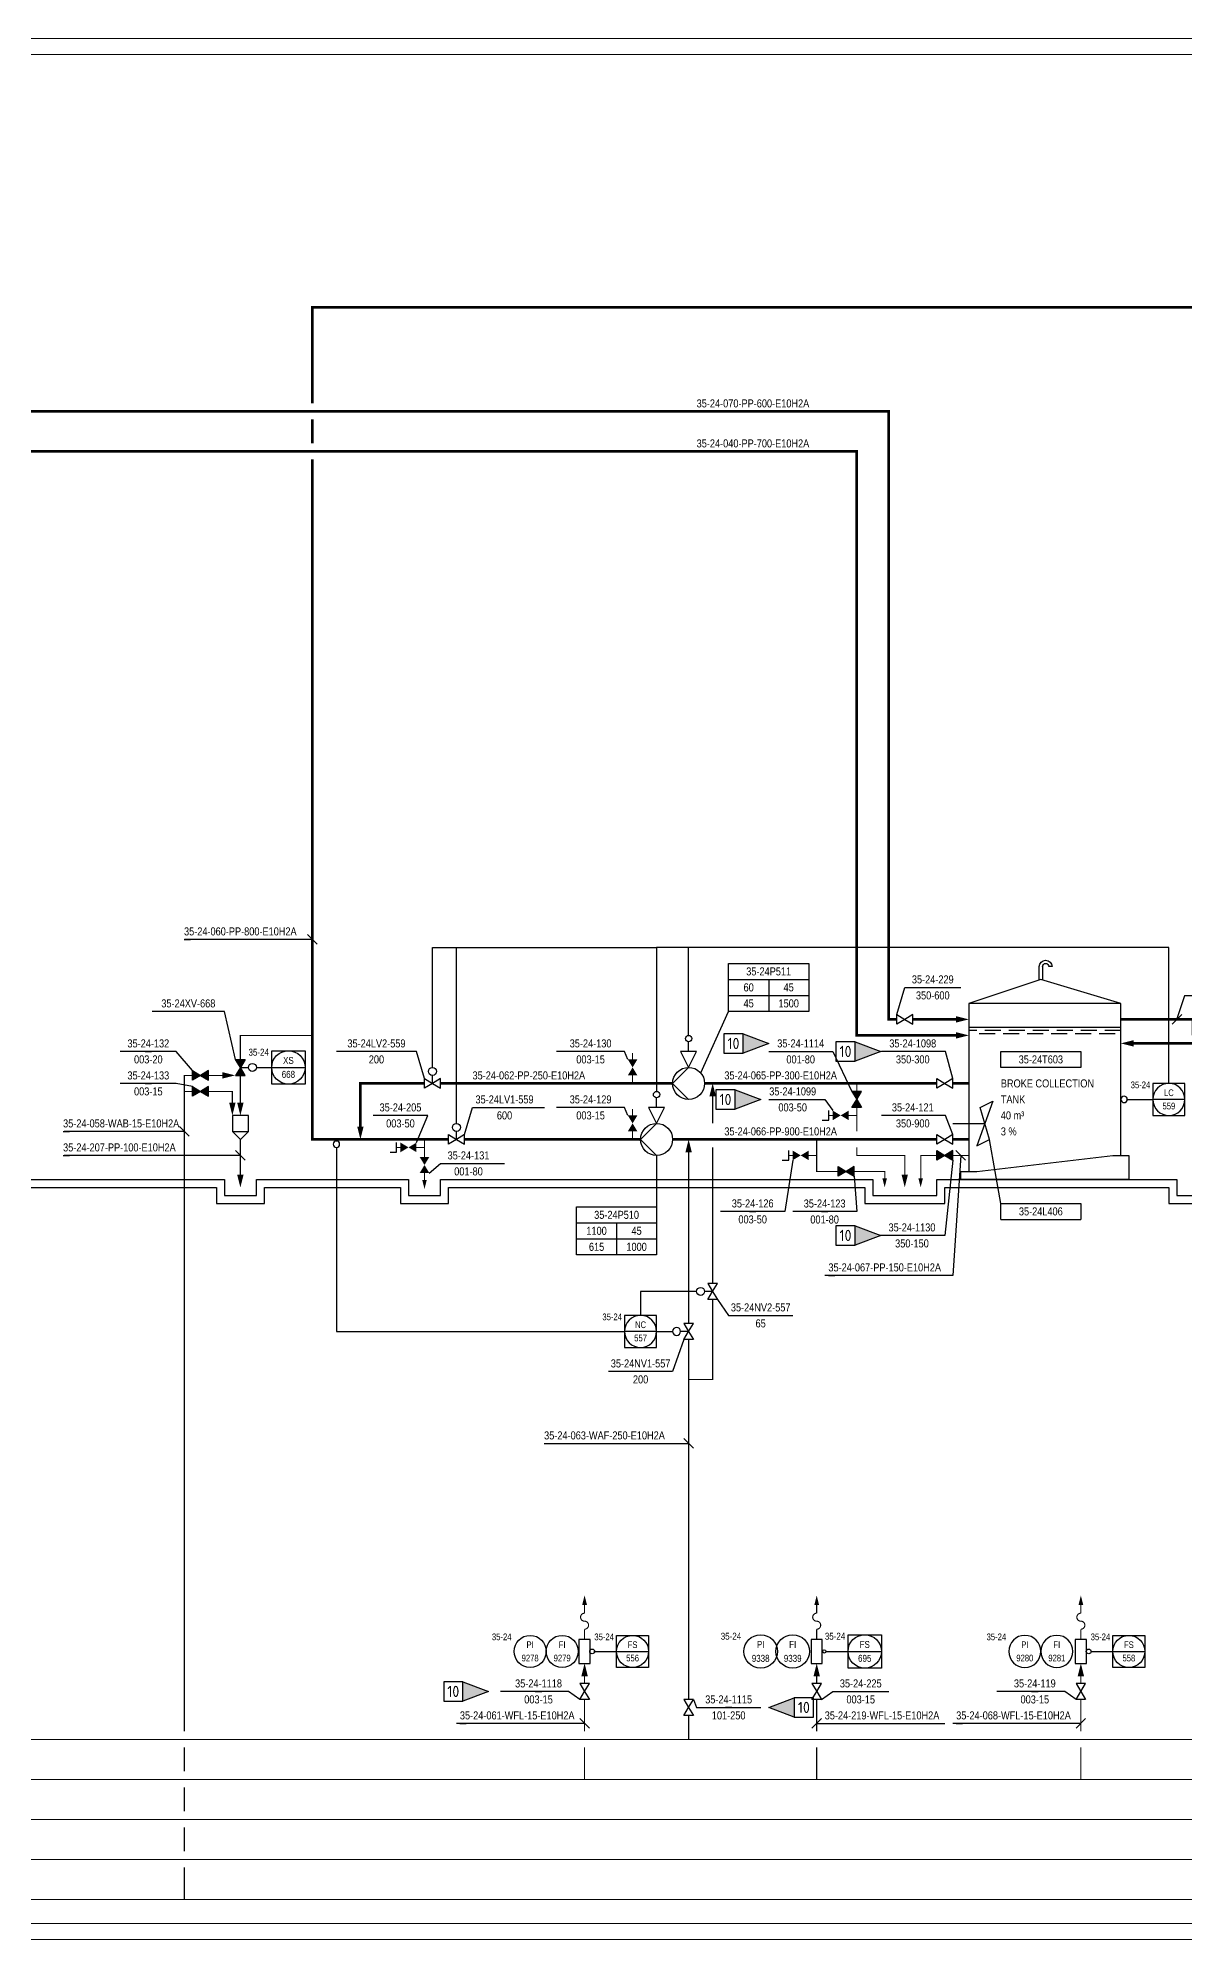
# Model space of a CAD drawing. Header units: millimetres. Extents: x -55 to 6506, y -5 to 599.
# Drawn here: x 2119 to 2478, y 0 to 594 of the extents above; entities that cross this region are included whole.
import ezdxf
from ezdxf.enums import TextEntityAlignment as Align

# ---------------------------------------------------------------- set-up
doc = ezdxf.new("R2010")
doc.units = ezdxf.units.MM
doc.header["$LTSCALE"] = 10
doc.header["$MEASUREMENT"] = 0
doc.linetypes.add('DASHED', pattern=[0.75, 0.5, -0.25])
doc.layers.get('0').update_dxf_attribs({"linetype": 'CONTINUOUS'})
for name, color, linetype in [('P-A-SHEET', 3, 'CONTINUOUS'), ('P-AGITATOR_POS', 7, 'CONTINUOUS'), ('P-COOLING_WATER', 3, 'CONTINUOUS'), ('P-CVPOS', 7, 'CONTINUOUS'), ('P-FLOOR', 7, 'CONTINUOUS'), ('P-INSTRPOS', 7, 'CONTINUOUS'), ('P-INSTRPOS_TEXTS', 7, 'CONTINUOUS'), ('P-INSTRU', 7, 'CONTINUOUS'), ('P-LINEPOS', 7, 'CONTINUOUS'), ('P-MASS1', 6, 'CONTINUOUS'), ('P-OTHER', 7, 'CONTINUOUS'), ('P-PUMP_POS', 7, 'CONTINUOUS'), ('P-PUMPS', 7, 'CONTINUOUS'), ('P-REJECT', 22, 'CONTINUOUS'), ('P-REVISIONS', 1, 'CONTINUOUS'), ('P-SEALING_WATER', 3, 'CONTINUOUS'), ('P-SYMB', 7, 'CONTINUOUS'), ('P-TANK_POS', 7, 'CONTINUOUS'), ('P-VALVEPOS', 7, 'CONTINUOUS'), ('P-VENTS', 7, 'CONTINUOUS'), ('P-WATER', 3, 'CONTINUOUS'), ('P-WHITE_WATER', 3, 'CONTINUOUS'), ('PI0ATT', 7, 'CONTINUOUS')]:
    doc.layers.add(name, color=color, linetype=linetype)
doc.styles.add('Arial', font='ARIALN.TTF')
doc.styles.add('CTS_REV', font='isocp.shx')
doc.styles.get("Standard").update_dxf_attribs({"font": 'ARIALN.TTF'})

# ---------------------------------------------------------------- blocks, each defined once
blk = doc.blocks.new('P7A1360')
at = {"color": 0, "linetype": 'ByBlock'}
for p, q in [((-3.5, 4), (-2.5, 4)), ((-0.5, 4), (-0.5, 0)), ((0.5, 0), (0.5, 4))]:
    blk.add_line(p, q, dxfattribs=at)
for radius in [2, 1]:
    blk.add_arc((-1.5, 4), radius, 0, 180, dxfattribs=at)
blk = doc.blocks.new('PPI_0900A')
at = {"color": 0, "linetype": 'ByBlock'}
blk.add_line((-1, 0), (1, 0), dxfattribs=at)
blk = doc.blocks.new('P7A1304')
at = {"color": 0, "linetype": 'ByBlock'}
blk.add_line((1.5, 1.5), (-1.5, -1.5), dxfattribs=at)
blk = doc.blocks.new('PR5645E')
h = blk.add_hatch(color=0)
h.paths.add_polyline_path([(-3, -1.8), (-3, 1.8), (0, 0)])
h.paths.add_polyline_path([(3, -1.8), (3, 1.8), (0, 0)])
at = {"color": 0, "linetype": 'ByBlock'}
for points in [[(-3, -1.8), (-3, 1.8), (0, 0)], [(3, -1.8), (3, 1.8), (0, 0)]]:
    blk.add_lwpolyline(points, close=True, dxfattribs=at)
blk = doc.blocks.new('P7A0200')
at = {"color": 0, "linetype": 'ByBlock'}
for p, q in [((0, 5), (5, 0)), ((5, 0), (0, -5))]:
    blk.add_line(p, q, dxfattribs=at)
blk.add_lwpolyline([(0, -5, 1), (0, 5, 1)], format="xyb", close=True, dxfattribs=at)
blk = doc.blocks.new('P7A1105')
at = {"color": 0, "linetype": 'ByBlock'}
for points in [[(-3, 1.8), (-3, -1.8), (0, 0)], [(0, 0), (3, 1.8), (3, -1.8)]]:
    blk.add_solid(points, dxfattribs=at)
blk = doc.blocks.new('P7A1212')
at = {"color": 0, "linetype": 'ByBlock'}
for p, q in [((0, -1.5), (0, 1.5)), ((2, -1.5), (0, -1.5))]:
    blk.add_line(p, q, dxfattribs=at)
blk = doc.blocks.new('P7A1305')
at = {"color": 0, "linetype": 'ByBlock'}
blk.add_solid([(-4, -1), (-4, 1), (0, 0)], dxfattribs=at)
blk = doc.blocks.new('PR46FDB')
h = blk.add_hatch(color=0)
h.paths.add_polyline_path([(-3, -1.8), (-3, 1.8), (0, 0)])
h.paths.add_polyline_path([(3, -1.8), (3, 1.8), (0, 0)])
at = {"color": 0, "linetype": 'ByBlock'}
for points in [[(-3, -1.8), (-3, 1.8), (0, 0)], [(3, -1.8), (3, 1.8), (0, 0)]]:
    blk.add_lwpolyline(points, close=True, dxfattribs=at)
blk = doc.blocks.new('P7A1100')
at = {"color": 0, "linetype": 'ByBlock'}
for points in [[(-3, -1.8), (-3, 1.8), (0, 0)], [(3, -1.8), (3, 1.8), (0, 0)]]:
    blk.add_lwpolyline(points, close=True, dxfattribs=at)
blk = doc.blocks.new('PPI_1204A')
at = {"color": 0, "linetype": 'ByBlock'}
for p, q in [((-6, -6), (-6, 6)), ((-6, 6), (6, 6)), ((-6, 0), (6, 0)), ((6, 6), (6, -6)), ((6, -6), (-6, -6))]:
    blk.add_line(p, q, dxfattribs=at)
blk.add_circle((0, 0), 6, dxfattribs=at)
blk = doc.blocks.new('P7A1120')
at = {"color": 0, "linetype": 'ByBlock'}
blk.add_line((0, 0), (0, 3), dxfattribs=at)
for points in [[(-3, 1.8), (0, 0), (-3, -1.8)], [(3, 1.8), (0, 0), (3, -1.8)]]:
    blk.add_lwpolyline(points, close=True, dxfattribs=at)
blk.add_lwpolyline([(-1.5, 4.5, 1), (1.5, 4.5, 1)], format="xyb", close=True, dxfattribs=at)
blk = doc.blocks.new('PPI_1100A')
at = {"color": 0, "linetype": 'ByBlock'}
blk.add_line((0, 0), (2, 0), dxfattribs=at)
blk = doc.blocks.new('PPI_0102B')
at = {"color": 0, "linetype": 'ByBlock'}
blk.add_circle((0, -1), 1, dxfattribs=at)
blk = doc.blocks.new('P7A1312')
at = {"color": 0, "linetype": 'ByBlock'}
for p, q in [((-8.5, 5), (-12.5, 7)), ((-12.5, 7), (-7.5, -7)), ((-11.5, -5), (-8.5, 5)), ((0, 0), (-10, 0)), ((-7.5, -7), (-11.5, -5))]:
    blk.add_line(p, q, dxfattribs=at)
blk = doc.blocks.new('PPI_1200A')
at = {"color": 0, "linetype": 'ByBlock'}
blk.add_circle((0, 0), 6, dxfattribs=at)
blk = doc.blocks.new('PPI_0100X')
at = {"color": 0}
blk.add_circle((0, 0), 0.75, dxfattribs=at)
at = {"layer": 'PI0ATT', "color": 0, "flags": 1}
for tag, p in [('ANTNIMI', (-0.88, -0.31)), ('ANTPOS', (-0.88, -0.39)), ('ANTPNIM', (-0.88, -0.48)), ('ANTDN', (-0.88, -0.56)), ('ANTPN', (-0.88, -0.64)), ('ANTMAT', (-0.88, -0.73)), ('ANTLIIT', (-0.88, -0.81)), ('ANTPITU', (-0.88, -0.89)), ('ANTERI1', (-0.88, -0.98)), ('ANTPHAV', (-0.88, -1.06)), ('ANTSIPO', (-0.88, -1.14)), ('ANTAILY', (-0.88, -1.23)), ('ANTTIH', (-0.88, -1.31)), ('ANTALUE', (-0.88, -1.39)), ('ANTKPAI', (-0.88, -1.48)), ('ANTLMP', (-0.88, -1.56)), ('ANTYLAM', (-0.88, -1.64)), ('ANTLISA', (-0.88, -1.73))]:
    blk.add_attdef(tag, p, '', height=0.05, dxfattribs=at)
blk = doc.blocks.new('PPI_0700A-25_0')
at = {"color": 0, "linetype": 'ByBlock'}
for p, q in [((0, 0), (25, 0)), ((0, -5), (0, 0)), ((25, 0), (25, -5)), ((25, -5), (0, -5))]:
    blk.add_line(p, q, dxfattribs=at)
blk = doc.blocks.new('CVM29AE')
at = {"color": 0, "linetype": 'Continuous'}
blk.add_lwpolyline([(-1.5, 4.5, -1), (1.5, 4.5, -1), (-1.5, 4.5)], format="xyb", close=True, dxfattribs=at)
blk.add_lwpolyline([(0, 0), (0, 3)], dxfattribs=at)
at = {"layer": 'P-VENTS', "color": 7, "linetype": 'Continuous'}
for points in [[(-3, -1.8), (-3, 1.8), (0, 0)], [(3, -1.8), (3, 1.8), (0, 0)]]:
    blk.add_lwpolyline(points, close=True, dxfattribs=at)
blk = doc.blocks.new('PPI_0521A-25_0')
at = {"color": 0, "linetype": 'ByBlock'}
for p, q in [((0, 0), (25, 0)), ((0, -15), (0, 0)), ((25, 0), (25, -15)), ((0, -5), (25, -5)), ((12.5, -5), (12.5, -15)), ((0, -10), (25, -10)), ((25, -15), (0, -15))]:
    blk.add_line(p, q, dxfattribs=at)
blk = doc.blocks.new('P7A13E8')
at = {"color": 0, "linetype": 'Continuous'}
for points in [[(0, 5), (0, 8)], [(-2.5, 5), (2.5, 5), (0, 0), (-2.5, 5)]]:
    blk.add_lwpolyline(points, dxfattribs=at)
for start, end in [(90, 270), (270, 90)]:
    blk.add_arc((0, 9), 1, start, end, dxfattribs=at)
blk = doc.blocks.new('PRM360D')
at = {"layer": 'P-OTHER'}
h = blk.add_hatch(color=0, dxfattribs=at)
h.paths.add_polyline_path([(-3, 1.8), (-3, -1.8), (0, 0)])
h.paths.add_polyline_path([(3, -1.8), (3, 1.8), (0, 0)])
at = {"layer": 'P-VENTS', "color": 0, "linetype": 'Continuous'}
for points in [[(-3, -1.8), (-3, 1.8), (0, 0)], [(3, -1.8), (3, 1.8), (0, 0)]]:
    blk.add_lwpolyline(points, close=True, dxfattribs=at)
blk = doc.blocks.new('PPI_0802A-25_0')
at = {"color": 0, "linetype": 'ByBlock'}
for p, q in [((0, -5), (0, 0)), ((0, 0), (25, 0)), ((25, 0), (25, -5)), ((0, -5), (25, -5))]:
    blk.add_line(p, q, dxfattribs=at)
blk = doc.blocks.new('PRM5F05')
at = {"layer": 'P-VENTS', "color": 0, "linetype": 'Continuous'}
for points in [[(-3, -1.8), (-3, 1.8), (0, 0)], [(3, -1.8), (3, 1.8), (0, 0)]]:
    blk.add_lwpolyline(points, close=True, dxfattribs=at)
blk = doc.blocks.new('CVM5F11')
at = {"color": 0, "linetype": 'Continuous'}
blk.add_lwpolyline([(-1.5, 4.5, -1), (1.5, 4.5, -1), (-1.5, 4.5)], format="xyb", close=True, dxfattribs=at)
blk.add_lwpolyline([(0, 0), (0, 3)], dxfattribs=at)
at = {"layer": 'P-VENTS', "color": 0, "linetype": 'Continuous'}
for points in [[(-3, -1.8), (-3, 1.8), (0, 0)], [(3, -1.8), (3, 1.8), (0, 0)]]:
    blk.add_lwpolyline(points, close=True, dxfattribs=at)
blk = doc.blocks.new('PPI_1000A')
at = {"color": 0, "linetype": 'ByBlock'}
blk.add_line((-1, 0), (1, 0), dxfattribs=at)
blk = doc.blocks.new('CVM5F30')
at = {"color": 0, "linetype": 'Continuous'}
blk.add_lwpolyline([(-1.5, 4.5, -1), (1.5, 4.5, -1), (-1.5, 4.5)], format="xyb", close=True, dxfattribs=at)
blk.add_lwpolyline([(0, 0), (0, 3)], dxfattribs=at)
at = {"layer": 'P-VENTS', "color": 0, "linetype": 'Continuous'}
for points in [[(-3, -1.8), (-3, 1.8), (0, 0)], [(3, -1.8), (3, 1.8), (0, 0)]]:
    blk.add_lwpolyline(points, close=True, dxfattribs=at)
blk = doc.blocks.new('PRME99B')
at = {"layer": 'P-OTHER'}
h = blk.add_hatch(color=0, dxfattribs=at)
h.paths.add_polyline_path([(-3, 1.8), (-3, -1.8), (0, 0)])
h.paths.add_polyline_path([(3, -1.8), (3, 1.8), (0, 0)])
at = {"layer": 'P-VENTS', "color": 0, "linetype": 'Continuous'}
for points in [[(-3, -1.8), (-3, 1.8), (0, 0)], [(3, -1.8), (3, 1.8), (0, 0)]]:
    blk.add_lwpolyline(points, close=True, dxfattribs=at)
blk.add_lwpolyline([(-1.5, 4.5, -1), (1.5, 4.5, -1), (-1.5, 4.5)], format="xyb", close=True, dxfattribs=at)
blk.add_lwpolyline([(0, 0), (0, 3)], dxfattribs=at)
blk = doc.blocks.new('PRME9A9')
at = {"layer": 'P-OTHER'}
h = blk.add_hatch(color=0, dxfattribs=at)
h.paths.add_polyline_path([(-3, 1.8), (-3, -1.8), (0, 0)])
h.paths.add_polyline_path([(3, -1.8), (3, 1.8), (0, 0)])
at = {"layer": 'P-VENTS', "color": 0, "linetype": 'Continuous'}
for points in [[(-3, -1.8), (-3, 1.8), (0, 0)], [(3, -1.8), (3, 1.8), (0, 0)]]:
    blk.add_lwpolyline(points, close=True, dxfattribs=at)
blk = doc.blocks.new('PRME9B5')
at = {"layer": 'P-OTHER'}
h = blk.add_hatch(color=0, dxfattribs=at)
h.paths.add_polyline_path([(-3, 1.8), (-3, -1.8), (0, 0)])
h.paths.add_polyline_path([(3, -1.8), (3, 1.8), (0, 0)])
at = {"layer": 'P-VENTS', "color": 0, "linetype": 'Continuous'}
for points in [[(-3, -1.8), (-3, 1.8), (0, 0)], [(3, -1.8), (3, 1.8), (0, 0)]]:
    blk.add_lwpolyline(points, close=True, dxfattribs=at)
blk = doc.blocks.new('PPI_0101B')
at = {"color": 0, "linetype": 'ByBlock'}
blk.add_line((0, 1), (0, 5), dxfattribs=at)
blk.add_circle((0, 0.5), 0.5, dxfattribs=at)
blk = doc.blocks.new('P7A1372')
at = {"color": 0, "linetype": 'ByBlock'}
blk.add_lwpolyline([(-14, 3), (-14, -3), (-8, -3), (-8, 3)], close=True, dxfattribs=at)
blk.add_lwpolyline([(-8, 3), (0, 0), (-8, -3)], dxfattribs=at)
blk.add_solid([(-8, -3), (-8, 3), (0, 0)], dxfattribs=at)
at = {"color": 7, "linetype": 'Continuous', "style": 'CTS_REV'}
blk.add_attdef('A', text='', height=3.5, dxfattribs=at).set_placement((-11, 0), align=Align.MIDDLE)
blk = doc.blocks.new('P7A1369')
at = {"color": 0, "linetype": 'ByBlock'}
blk.add_lwpolyline([(8, -3), (0, 0), (8, 3)], dxfattribs=at)
blk.add_lwpolyline([(14, -3), (14, 3), (8, 3), (8, -3)], close=True, dxfattribs=at)
blk.add_solid([(8, 3), (8, -3), (0, 0)], dxfattribs=at)
at = {"color": 7, "linetype": 'Continuous', "style": 'CTS_REV'}
blk.add_attdef('A', text='', height=3.5, dxfattribs=at).set_placement((11, 0), align=Align.MIDDLE)

msp = doc.modelspace()

# ---------------------------------------------------------------- linework, layer by layer
at = {"layer": 'P-A-SHEET', "color": 7, "const_width": 0.35}
for points in [[(-50, 0), (6501, 0), (6501, 594), (-50, 594)], [(-45, 5), (6496, 5), (6496, 589), (-45, 589)]]:
    msp.add_lwpolyline(points, close=True, dxfattribs=at)
at = {"layer": 'P-COOLING_WATER', "const_width": 0.35}
for points in [[(5972.5, 37.5), (15, 37.5)], [(15, 25), (5972.5, 25)]]:
    msp.add_lwpolyline(points, dxfattribs=at)
at = {"layer": 'P-CVPOS'}
for points in [[(2181, 275), (2177.5, 290), (2155, 290)], [(2240, 269), (2237.5, 277.5), (2212.5, 277.5)], [(2252.5, 251.5), (2255, 260), (2277.5, 260)], [(2331.5, 200), (2335, 195), (2355, 195)], [(2321, 187.5), (2317.5, 177.5), (2297.5, 177.5)]]:
    msp.add_lwpolyline(points, dxfattribs=at)
at = {"layer": 'P-FLOOR'}
for points in [[(1945, 237.5), (2177.5, 237.5), (2177.5, 232.5), (2187.5, 232.5), (2187.5, 237.5), (2235, 237.5), (2235, 232.5), (2245, 232.5), (2245, 237.5), (2380, 237.5), (2380, 232.5), (2400, 232.5), (2400, 237.5), (2475, 237.5), (2475, 232.5), (2485, 232.5)], [(1947.5, 235), (2175, 235), (2175, 230), (2190, 230), (2190, 235), (2232.5, 235), (2232.5, 230), (2247.5, 230), (2247.5, 235), (2377.5, 235), (2377.5, 230), (2402.5, 230), (2402.5, 235), (2472.5, 235), (2472.5, 230), (2487.5, 230)]]:
    msp.add_lwpolyline(points, dxfattribs=at)
at = {"layer": 'P-INSTRU'}
for points in [[(2250, 255), (2250, 310), (2312.5, 310)], [(2472.5, 267.5), (2472.5, 310), (2312.5, 310), (2312.5, 272.5)], [(2322.5, 282.5), (2322.5, 310)], [(2322.5, 280), (2322.5, 280.5)], [(2187.5, 272.5), (2192.28, 272.5)], [(2312.5, 272.5), (2312.5, 265)], [(2459.5, 262.5), (2467.5, 262.5)], [(2212.5, 247.5), (2212.5, 190), (2302.5, 190)], [(2312.5, 190), (2317.5, 190)], [(2292.94, 90), (2300, 90)], [(2369.35, 90), (2372.28, 90)], [(2448.2, 90), (2455, 90)]]:
    msp.add_lwpolyline(points, dxfattribs=at)
at = {"layer": 'P-LINEPOS'}
for points in [[(2205, 312.5), (2165, 312.5)], [(2475, 287.5), (2477.5, 295), (2515, 295)], [(2165, 252.5), (2127.5, 252.5)], [(2182.5, 245), (2127.5, 245)], [(2407.5, 245), (2405, 207.5), (2365, 207.5)], [(2277.5, 155), (2322.5, 155)], [(2290, 67.5), (2285, 67.5), (2250, 67.5)], [(2362.5, 67.5), (2402.5, 67.5)], [(2445, 67.5), (2437.5, 67.5), (2405, 67.5)]]:
    msp.add_lwpolyline(points, dxfattribs=at)
at = {"layer": 'P-MASS1', "const_width": 0.8}
for points in [[(2205, 480), (2205, 510), (4245, 510), (4245, 452.5)], [(2387.5, 287.5), (2385, 287.5), (2385, 477.5), (1017.03, 477.5)], [(2205, 475), (2205, 467.5)], [(2406, 282.5), (2375, 282.5), (2375, 465), (1612.5, 465), (1612.5, 272.5)], [(2205, 462.5), (2205, 250), (2247.5, 250)], [(2407.5, 287.5), (2392.5, 287.5)], [(2457.5, 287.5), (2480, 287.5), (2480, 282.5)], [(2602.5, 252.5), (2575, 252.5), (2575, 280), (2461.5, 280)], [(2240, 267.5), (2220, 267.5), (2220, 253.5)], [(2317.5, 267.5), (2245, 267.5)], [(2400, 267.5), (2327.5, 267.5)], [(2410, 267.5), (2405, 267.5)], [(2307.5, 250), (2252.5, 250)], [(2400, 250), (2317.5, 250)], [(2410, 250), (2405, 250)]]:
    msp.add_lwpolyline(points, dxfattribs=at)
at = {"layer": 'P-OTHER'}
for points in [[(2242.5, 272.5), (2242.5, 310), (2250, 310)], [(2180, 252.5), (2185, 252.5), (2185, 257.5), (2180, 257.5), (2180, 252.5)], [(2185, 252.5), (2182.5, 250), (2180, 252.5)], [(2420, 230), (2416.5, 250)], [(2312.5, 245), (2312.5, 228.93)], [(2325, 202.5), (2307.5, 202.5), (2307.5, 195)], [(2324.04, 75), (2325, 72.5), (2345, 72.5)]]:
    msp.add_lwpolyline(points, dxfattribs=at)
for points in [[(2288.25, 86.25), (2291.75, 86.25), (2291.75, 93.75), (2288.25, 93.75), (2288.25, 86.25)], [(2360.75, 86.25), (2364.25, 86.25), (2364.25, 93.75), (2360.75, 93.75), (2360.75, 86.25)], [(2443.25, 86.25), (2446.75, 86.25), (2446.75, 93.75), (2443.25, 93.75), (2443.25, 86.25)]]:
    msp.add_lwpolyline(points, close=True, dxfattribs=at)
at = {"layer": 'P-PUMP_POS'}
msp.add_lwpolyline([(2326.27, 270.78), (2335, 290)], dxfattribs=at)
at = {"layer": 'P-REJECT', "const_width": 0.35}
for points in [[(2182.5, 275), (2182.5, 282.5), (2205, 282.5)], [(2305, 275), (2305, 277)], [(2182.5, 261.5), (2182.5, 270)], [(2305, 267.5), (2305, 270)], [(2375, 267.5), (2375, 265)], [(2305, 257.5), (2305, 259.5)], [(2367.5, 257.5), (2366.25, 257.5)], [(2375, 257.5), (2372.5, 257.5)], [(2375, 260), (2375, 252.5)], [(2182.5, 239), (2182.5, 250)], [(2240, 250), (2240, 244.5)], [(2305, 250), (2305, 252.5)], [(2362.5, 250), (2362.5, 240), (2369.25, 240)], [(2232.5, 247.5), (2231.25, 247.5)], [(2240, 247.5), (2237.5, 247.5)], [(2355, 245), (2353.75, 245)], [(2362.5, 245), (2360, 245)], [(2375, 247.5), (2375, 245), (2390, 245), (2390, 239)], [(2395, 237.8), (2395, 245), (2400, 245)], [(2405, 245), (2410, 245)], [(2240, 239.5), (2240, 236.75)], [(2374.25, 240), (2383.75, 240), (2383.75, 237.8)]]:
    msp.add_lwpolyline(points, dxfattribs=at)
at = {"layer": 'P-SEALING_WATER', "const_width": 0.35}
for points in [[(2290, 93.75), (2290, 96.94), (2290, 96.94, 1), (2290, 99.44, -1), (2290, 101.94), (2290, 105.59)], [(2362.5, 93.75), (2362.5, 96.94), (2362.5, 96.94, 1), (2362.5, 99.44, -1), (2362.5, 101.94), (2362.5, 105.59)], [(2445, 93.75), (2445, 96.94), (2445, 96.94, 1), (2445, 99.44, -1), (2445, 101.94), (2445, 105.59)]]:
    msp.add_lwpolyline(points, format="xyb", dxfattribs=at)
for points in [[(2290, 50), (2290, 60)], [(2362.5, 50), (2362.5, 60)], [(15, 50), (5972.5, 50)]]:
    msp.add_lwpolyline(points, dxfattribs=at)
at = {"layer": 'P-SYMB'}
for points in [[(2457.5, 292.5), (2432.5, 300), (2410, 292.5)], [(2457.5, 285), (2410, 285)]]:
    msp.add_lwpolyline(points, dxfattribs=at)
for points in [[(2457.5, 245), (2457.5, 292.5), (2410, 292.5), (2410, 240), (2412.5, 240), (2455, 245)], [(2460, 245), (2460, 237.5), (2407.5, 237.5), (2407.5, 240), (2412.5, 240), (2455, 245)]]:
    msp.add_lwpolyline(points, close=True, dxfattribs=at)
at = {"layer": 'P-SYMB', "linetype": 'DASHED'}
for points in [[(2457.5, 284), (2410, 284)], [(2455.7, 283), (2411.8, 283)]]:
    msp.add_lwpolyline(points, dxfattribs=at)
at = {"layer": 'P-VALVEPOS'}
for points in [[(2387.5, 289), (2390, 297.5), (2407.5, 297.5)], [(2167.5, 271.5), (2162.5, 277.5), (2145, 277.5)], [(2303.5, 275), (2302.5, 277.5), (2281.25, 277.5)], [(2347.5, 277.5), (2367.5, 277.5), (2373.5, 265)], [(2405, 269), (2402.75, 277.5), (2382.75, 277.5)], [(2167.5, 266.5), (2162.5, 267.5), (2145, 267.5)], [(2347.5, 262.5), (2365, 262.5), (2367.5, 259)], [(2237.5, 249), (2241.01, 257.5), (2223.99, 257.5)], [(2303.5, 257.5), (2302.5, 260), (2281.25, 260)], [(2405, 251.5), (2402.75, 257.5), (2382.75, 257.5)], [(2241.5, 239.5), (2245, 242.5), (2265, 242.5)], [(2355, 243.5), (2352.5, 227.5), (2332.5, 227.5)], [(2374.25, 238.5), (2375, 227.5), (2355, 227.5)], [(2405, 243.5), (2402.5, 220), (2382, 220)], [(2288.5, 75), (2285, 77.5), (2263.75, 77.5)], [(2364, 75), (2367.5, 77.5), (2385, 77.5)], [(2443.5, 75), (2440, 77.5), (2418.75, 77.5)]]:
    msp.add_lwpolyline(points, dxfattribs=at)
at = {"layer": 'P-WATER', "const_width": 0.35}
for points in [[(2167.5, 270), (2165, 270), (2165, 227.5), (2165, 65)], [(2176.88, 270), (2172.5, 270)], [(2167.5, 265), (2165, 265)], [(2180, 260), (2180, 265), (2172.5, 265)], [(2290, 80), (2290, 82.25)], [(2362.5, 80), (2362.5, 82.25)], [(2445, 80), (2445, 82.25)], [(2290, 65), (2290, 75)], [(2362.5, 65), (2362.5, 75)], [(2445, 75), (2445, 70), (2445, 70), (2445, 65)], [(2165, 60), (2165, 52.5)], [(2445, 60), (2445, 50)], [(2165, 47.5), (2165, 40)], [(2165, 35), (2165, 27.5)], [(2165, 22.5), (2165, 12.5)], [(15, 12.5), (5272.5, 12.5)]]:
    msp.add_lwpolyline(points, dxfattribs=at)
at = {"layer": 'P-WHITE_WATER', "const_width": 0.35}
for points in [[(2330, 255), (2330, 264)], [(2322.5, 192.5), (2322.5, 246)], [(2330, 205), (2330, 247.5)], [(2322.5, 175), (2330, 175), (2330, 200)], [(2322.5, 187.5), (2322.5, 75)], [(2322.5, 62.5), (2322.5, 70)], [(4107.5, 62.5), (2097, 62.5)]]:
    msp.add_lwpolyline(points, dxfattribs=at)

# ---------------------------------------------------------------- block references
at = {"layer": 'P-AGITATOR_POS', "color": 140}
msp.add_blockref('PPI_0802A-25_0', (2420, 230), dxfattribs=at)
at = {"layer": 'P-CVPOS', "color": 140, "rotation": 180}
for p in [(2166.25, 290), (2225, 277.5), (2307.5, 177.5)]:
    msp.add_blockref('PPI_1000A', p, dxfattribs=at)
at = {"layer": 'P-CVPOS', "color": 140}
for p in [(2265, 260), (2345, 195)]:
    msp.add_blockref('PPI_1000A', p, dxfattribs=at)
at = {"layer": 'P-INSTRPOS', "color": 140}
for name, p, xscale, yscale, zscale in [('PPI_1204A', (2197.5, 272.5), 0.87, 0.87, 0.87), ('PPI_1204A', (2307.5, 190), -0.8333, 0.8333, 0.8333), ('PPI_1200A', (2345, 90), 0.87, 0.87, 0.87), ('PPI_1200A', (2355, 90), 0.87, 0.87, 0.87), ('PPI_1204A', (2377.5, 90), 0.87, 0.87, 0.87), ('PPI_1200A', (2273, 90), 0.833299999999781, 0.833299999999781, 0.833299999999781), ('PPI_1200A', (2283, 90), 0.833299999999781, 0.833299999999781, 0.833299999999781), ('PPI_1204A', (2305, 90), 0.833299999999781, 0.833299999999781, 0.833299999999781), ('PPI_1200A', (2427.5, 90), -0.833299999999781, 0.833299999999781, 0.833299999999781), ('PPI_1200A', (2437.5, 90), -0.833299999999781, 0.833299999999781, 0.833299999999781), ('PPI_1204A', (2460, 90), 0.833299999999781, 0.833299999999781, 0.833299999999781)]:
    msp.add_blockref(name, p, dxfattribs=dict(at, xscale=xscale, yscale=yscale, zscale=zscale))
at = {"layer": 'P-INSTRU', "color": 140, "xscale": -0.8333321845830142, "yscale": 0.8333321845830142, "zscale": 0.8333321845830142}
msp.add_blockref('PPI_1204A', (2472.5, 262.5), dxfattribs=at)
at = {"layer": 'P-INSTRU', "color": 140, "xscale": -1}
for p, rotation in [((2457.5, 262.5), 89.99999999999993), ((2212.5, 247.5), 180)]:
    msp.add_blockref('PPI_0102B', p, dxfattribs=dict(at, rotation=rotation))
at = {"layer": 'P-INSTRU', "color": 140}
for p in [(2292.37, 90), (2447.45, 90)]:
    msp.add_blockref('PPI_0100X', p, dxfattribs=at)
at = {"layer": 'P-INSTRU', "rotation": 270}
msp.add_blockref('PPI_0101B', (2364.35, 90), dxfattribs=at)
at = {"layer": 'P-LINEPOS', "color": 140, "rotation": 360}
for p in [(2325, 477.5), (2325, 465)]:
    msp.add_blockref('PPI_1100A', p, dxfattribs=at)
at = {"layer": 'P-LINEPOS', "color": 140}
for p in [(2164.9, 312.5), (2477.4, 295), (2255, 267.5), (2333.65, 267.5), (2127.13, 252.5), (2333.65, 250), (2127.13, 245), (2366.15, 207.5), (2277.36, 155), (2251.06, 67.5), (2365, 67.5), (2406.06, 67.5)]:
    msp.add_blockref('PPI_1100A', p, dxfattribs=at)
at = {"layer": 'P-LINEPOS', "xscale": -1}
for p in [(2205, 312.5), (2165, 252.5), (2182.5, 245), (2322.5, 155), (2290, 67.5)]:
    msp.add_blockref('P7A1304', p, dxfattribs=at)
at = {"layer": 'P-LINEPOS'}
for p in [(2475, 287.5), (2362.5, 67.5), (2445, 67.5)]:
    msp.add_blockref('P7A1304', p, dxfattribs=at)
at = {"layer": 'P-PUMP_POS', "color": 140}
for p in [(2335, 305), (2287.5, 228.93)]:
    msp.add_blockref('PPI_0521A-25_0', p, dxfattribs=at)
at = {"layer": 'P-PUMPS', "xscale": -1}
for p in [(2322.5, 267.5), (2312.5, 250)]:
    msp.add_blockref('P7A0200', p, dxfattribs=at)
at = {"layer": 'P-REVISIONS'}
for name, p in [('P7A1372', (2347.5, 280)), ('P7A1372', (2382.5, 277.5)), ('P7A1372', (2345, 262.5)), ('P7A1372', (2382.5, 220)), ('P7A1372', (2260, 77.5)), ('P7A1369', (2347.5, 72.5))]:
    msp.add_blockref(name, p, dxfattribs=at).add_auto_attribs({'A': '10'})
at = {"layer": 'P-SYMB', "xscale": -1}
for name, p in [('P7A1360', (2432.5, 300)), ('P7A13E8', (2322.5, 272.5)), ('P7A1305', (2457.5, 280)), ('P7A13E8', (2312.5, 255)), ('P7A1312', (2405, 255)), ('P7A1212', (2366.25, 257.5)), ('P7A1212', (2231.25, 247.5)), ('P7A1212', (2353.75, 245)), ('P7A1304', (2407.5, 245))]:
    msp.add_blockref(name, p, dxfattribs=at)
for p, rotation in [((2410, 287.5), 180), ((2410, 282.5), 180), ((2322.5, 250), 270), ((2390, 235), 89.99999999999993)]:
    msp.add_blockref('P7A1305', p, dxfattribs=dict(at, rotation=rotation))
at = {"layer": 'P-SYMB'}
msp.add_blockref('P7A1305', (2180.88, 270), dxfattribs=at)
for p, rotation in [((2330, 267.5), 90), ((2180, 257.5), 270), ((2182.5, 257.5), 270), ((2220, 250), 270), ((2182.5, 235), 270), ((2290, 86.25), 90), ((2362.5, 86.25), 90), ((2445, 86.25), 90)]:
    msp.add_blockref('P7A1305', p, dxfattribs=dict(at, rotation=rotation))
for p, xscale, yscale, zscale, rotation in [((2383.72, 235), -0.6999999999999886, 0.6999999999999886, 0.6999999999999886, 89.99999999999993), ((2394.97, 235), -0.6999999999999886, 0.6999999999999886, 0.6999999999999886, 89.99999999999993), ((2240, 234.5), -0.6999999999999886, 0.6999999999999886, 0.6999999999999886, 89.9999999999999), ((2290, 107.5), 0.75, 0.75, 0.75, 90.00000000000001), ((2362.5, 107.5), 0.75, 0.75, 0.75, 90.00000000000001), ((2445, 107.5), 0.75, 0.75, 0.75, 90.00000000000001)]:
    msp.add_blockref('P7A1305', p, dxfattribs=dict(at, xscale=xscale, yscale=yscale, zscale=zscale, rotation=rotation))
at = {"layer": 'P-TANK_POS', "color": 140}
msp.add_blockref('PPI_0700A-25_0', (2420, 277.5), dxfattribs=at)
at = {"layer": 'P-VALVEPOS', "color": 140}
for p in [(2398.75, 297.5), (2153.75, 277.5), (2153.75, 267.5), (2376.25, 77.5)]:
    msp.add_blockref('PPI_0900A', p, dxfattribs=at)
at = {"layer": 'P-VALVEPOS', "color": 140, "xscale": -1}
for p in [(2291.88, 277.5), (2392.5, 277.5), (2291.88, 260), (2392.5, 257.5), (2392.25, 220), (2335, 72.5)]:
    msp.add_blockref('PPI_0900A', p, dxfattribs=at)
at = {"layer": 'P-VALVEPOS', "color": 140, "xscale": -1, "rotation": 180}
for p in [(2357.5, 277.5), (2355, 262.5), (2253.75, 242.5), (2342.5, 227.5), (2364.97, 227.47), (2275.62, 77.5), (2430.62, 77.5)]:
    msp.add_blockref('PPI_0900A', p, dxfattribs=at)
at = {"layer": 'P-VALVEPOS', "color": 140, "rotation": 180}
msp.add_blockref('PPI_0900A', (2232.5, 257.5), dxfattribs=at)
at = {"layer": 'P-VENTS'}
for name, p, xscale, yscale, zscale in [('P7A1100', (2390, 287.5), 0.8333333333333334, 0.8333333333333334, 0.8333333333333334), ('PRME9A9', (2170, 270), 0.8333333333333334, 0.8333333333333334, 0.8333333333333334), ('CVM5F11', (2242.5, 267.5), 0.8333333333333341, 0.8333333333333341, 0.8333333333333341), ('PRM5F05', (2402.5, 267.5), -0.8330000000000837, 0.8330000000000837, 0.8330000000000837), ('PRME9B5', (2170, 265), 0.8333333333333334, 0.8333333333333334, 0.8333333333333334), ('P7A1120', (2250, 250), -0.8330000000000837, 0.8330000000000837, 0.8330000000000837), ('P7A1100', (2402.5, 250), -0.8330000000000837, 0.8330000000000837, 0.8330000000000837), ('PR5645E', (2402.5, 245), -0.8333333333334849, 0.8333333333334849, 0.8333333333334849), ('PR46FDB', (2371.75, 240), -0.8333333333334849, 0.8333333333334849, 0.8333333333334849)]:
    msp.add_blockref(name, p, dxfattribs=dict(at, xscale=xscale, yscale=yscale, zscale=zscale))
for name, p, xscale, yscale, zscale, rotation in [('PRME99B', (2182.5, 272.5), 0.8333333333333334, 0.8333333333333334, 0.8333333333333334, 270), ('P7A1105', (2305, 272.5), -0.8333333333332575, 0.8333333333332575, 0.8333333333332575, 270), ('PRM360D', (2375, 262.5), -0.8333333333333334, 0.8333333333333334, 0.8333333333333334, 89.99999999999993), ('P7A1105', (2305, 255), -0.8333333333332575, 0.8333333333332575, 0.8333333333332575, 270), ('P7A1105', (2240, 242), -0.8333333333332575, 0.8333333333332575, 0.8333333333332575, 89.9999999999999), ('CVM5F30', (2330, 202.5), 0.8333333333333341, 0.8333333333333341, 0.8333333333333341, 90), ('CVM29AE', (2322.5, 190), -0.8333333333333334, 0.8333333333333334, 0.8333333333333334, 89.99999999999993), ('P7A1100', (2290, 77.5), 0.833, 0.833, 0.833, 90.00000000000001), ('P7A1100', (2362.5, 77.5), 0.833, 0.833, 0.833, 90.00000000000001), ('P7A1100', (2445, 77.5), 0.833, 0.833, 0.833, 90.00000000000001), ('P7A1100', (2322.5, 72.5), -0.8333333333333334, 0.8333333333333334, 0.8333333333333334, 89.99999999999987)]:
    msp.add_blockref(name, p, dxfattribs=dict(at, xscale=xscale, yscale=yscale, zscale=zscale, rotation=rotation))
at = {"layer": 'P-VENTS', "extrusion": (0, 0, -1), "xscale": -0.8333333333332575, "yscale": 0.8333333333332575, "zscale": -0.8333333333332575, "rotation": 180}
for p in [(-2370, 257.5), (-2235, 247.5), (-2357.5, 245)]:
    msp.add_blockref('P7A1105', p, dxfattribs=at)

# ---------------------------------------------------------------- texts
at = {"layer": 'P-AGITATOR_POS', "color": 140, "style": 'Arial'}
msp.add_text('35-24L406', height=2.5, dxfattribs=at).set_placement((2432.5, 227.5), align=Align.MIDDLE)
at = {"layer": 'P-CVPOS', "color": 140, "style": 'Arial'}
for s, p in [('35-24XV-668', (2166.25, 292.5)), ('35-24LV2-559', (2225, 280)), ('200', (2225, 275)), ('35-24LV1-559', (2265, 262.5)), ('600', (2265, 257.5)), ('35-24NV2-557', (2345, 197.5)), ('65', (2345, 192.5)), ('35-24NV1-557', (2307.5, 180)), ('200', (2307.5, 175))]:
    msp.add_text(s, height=2.5, dxfattribs=at).set_placement(p, align=Align.MIDDLE)
at = {"layer": 'P-INSTRPOS_TEXTS', "style": 'Arial'}
for height, p in [(2.175, (2191.41, 276.15)), (2.083, (2466.67, 266)), (2.083, (2301.67, 193.5)), (2.083, (2267.17, 93.5)), (2.083, (2299.17, 93.5)), (2.175, (2338.91, 93.65)), (2.175, (2371.41, 93.65)), (2.083, (2421.67, 93.5)), (2.083, (2454.17, 93.5))]:
    msp.add_text('35-24', height=height, dxfattribs=at).set_placement(p, align=Align.RIGHT)
for s, height, p in [('XS', 2.175, (2197.5, 274.68)), ('668', 2.175, (2197.5, 270.32)), ('LC', 2.083, (2472.5, 264.58)), ('559', 2.083, (2472.5, 260.42)), ('NC', 2.083, (2307.5, 192.08)), ('557', 2.083, (2307.5, 187.92)), ('PI', 2.083, (2273, 92.08)), ('FI', 2.083, (2283, 92.08)), ('FS', 2.083, (2305, 92.08)), ('PI', 2.175, (2345, 92.17)), ('FI', 2.175, (2355, 92.17)), ('FS', 2.175, (2377.5, 92.17)), ('PI', 2.083, (2427.5, 92.08)), ('FI', 2.083, (2437.5, 92.08)), ('FS', 2.083, (2460, 92.08)), ('9278', 2.083, (2273, 87.92)), ('9279', 2.083, (2283, 87.92)), ('556', 2.083, (2305, 87.92)), ('9338', 2.175, (2345, 87.83)), ('9339', 2.175, (2355, 87.83)), ('695', 2.175, (2377.5, 87.83)), ('9280', 2.083, (2427.5, 87.92)), ('9281', 2.083, (2437.5, 87.92)), ('558', 2.083, (2460, 87.92))]:
    msp.add_text(s, height=height, dxfattribs=at).set_placement(p, align=Align.MIDDLE)
at = {"layer": 'P-LINEPOS', "color": 140, "style": 'Arial'}
for s, p in [('35-24-070-PP-600-E10H2A', (2325, 480)), ('35-24-040-PP-700-E10H2A', (2325, 467.5)), ('35-24-060-PP-800-E10H2A', (2164.9, 315)), ('35-24-062-PP-250-E10H2A', (2255, 270)), ('35-24-065-PP-300-E10H2A', (2333.65, 270)), ('35-24-058-WAB-15-E10H2A', (2127.13, 255)), ('35-24-066-PP-900-E10H2A', (2333.65, 252.5)), ('35-24-207-PP-100-E10H2A', (2127.13, 247.5)), ('35-24-067-PP-150-E10H2A', (2366.15, 210)), ('35-24-063-WAF-250-E10H2A', (2277.36, 157.5)), ('35-24-061-WFL-15-E10H2A', (2251.06, 70)), ('35-24-219-WFL-15-E10H2A', (2365, 70)), ('35-24-068-WFL-15-E10H2A', (2406.06, 70))]:
    msp.add_text(s, height=2.5, dxfattribs=at).set_placement(p, align=Align.MIDDLE_LEFT)
at = {"layer": 'P-PUMP_POS', "color": 140, "style": 'Arial'}
for s, p in [('35-24P511', (2347.5, 302.5)), ('60', (2341.25, 297.5)), ('45', (2353.75, 297.5)), ('45', (2341.25, 292.5)), ('1500', (2353.75, 292.5)), ('35-24P510', (2300, 226.43)), ('1100', (2293.75, 221.43)), ('45', (2306.25, 221.43)), ('615', (2293.75, 216.43)), ('1000', (2306.25, 216.43))]:
    msp.add_text(s, height=2.5, dxfattribs=at).set_placement(p, align=Align.MIDDLE)
at = {"layer": 'P-TANK_POS', "color": 140, "style": 'Arial'}
msp.add_text('35-24T603', height=2.5, dxfattribs=at).set_placement((2432.5, 275), align=Align.MIDDLE)
for s, p in [('BROKE COLLECTION', (2420, 267.5)), ('TANK', (2420, 262.5)), ('40 m³', (2420, 257.5)), ('3 %', (2420, 252.5))]:
    msp.add_text(s, height=2.5, dxfattribs=at).set_placement(p, align=Align.MIDDLE_LEFT)
at = {"layer": 'P-VALVEPOS', "color": 140, "style": 'Arial'}
for s, p in [('35-24-229', (2398.75, 300)), ('350-600', (2398.75, 295)), ('35-24-132', (2153.75, 280)), ('35-24-130', (2291.88, 280)), ('35-24-1114', (2357.5, 280)), ('35-24-1098', (2392.5, 280)), ('003-20', (2153.75, 275)), ('003-15', (2291.88, 275)), ('001-80', (2357.5, 275)), ('350-300', (2392.5, 275)), ('35-24-133', (2153.75, 270)), ('003-15', (2153.75, 265)), ('35-24-129', (2291.88, 262.5)), ('35-24-1099', (2355, 265)), ('35-24-205', (2232.5, 260)), ('003-50', (2232.5, 255)), ('003-15', (2291.88, 257.5)), ('003-50', (2355, 260)), ('35-24-121', (2392.5, 260)), ('350-900', (2392.5, 255)), ('35-24-131', (2253.75, 245)), ('001-80', (2253.75, 240)), ('35-24-126', (2342.5, 230)), ('003-50', (2342.5, 225)), ('35-24-123', (2364.97, 229.97)), ('001-80', (2364.97, 224.97)), ('35-24-1130', (2392.25, 222.5)), ('350-150', (2392.25, 217.5)), ('35-24-1118', (2275.62, 80)), ('35-24-225', (2376.25, 80)), ('35-24-119', (2430.62, 80)), ('003-15', (2275.62, 75)), ('35-24-1115', (2335, 75)), ('003-15', (2376.25, 75)), ('003-15', (2430.62, 75)), ('101-250', (2335, 70))]:
    msp.add_text(s, height=2.5, dxfattribs=at).set_placement(p, align=Align.MIDDLE)

doc.saveas('drawing.dxf')
